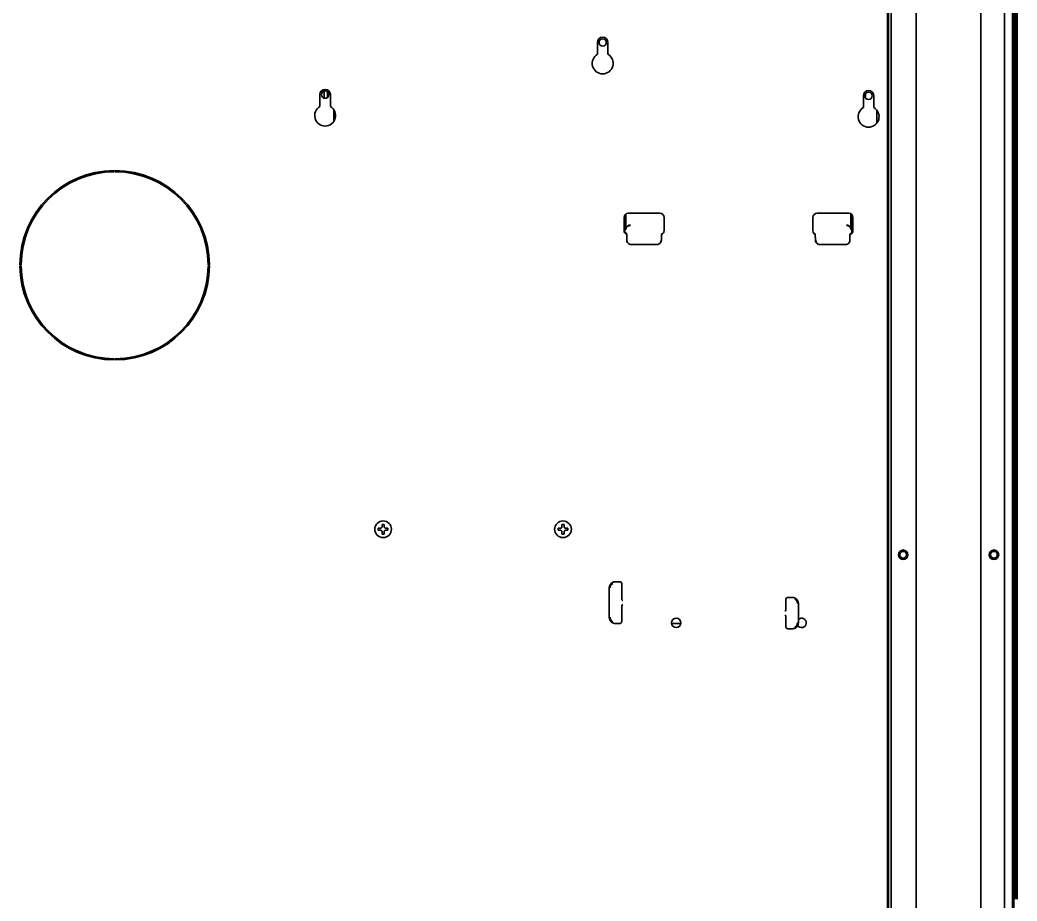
# Model space of a CAD drawing. Header units: inches. Extents: x 786 to 5755, y -850 to 3635.
# Drawn here: x 3780.4 to 4257.2, y 2809 to 3230.2 of the extents above; entities that cross this region are included whole.
import ezdxf

# ---------------------------------------------------------------- set-up
doc = ezdxf.new("R2010")
doc.units = ezdxf.units.IN
doc.layers.add('1', color=7, linetype='Continuous', true_color=0xffffff)

msp = doc.modelspace()

# ---------------------------------------------------------------- linework, layer by layer
at = {"layer": '1', "color": 7, "linetype": 'Continuous', "lineweight": 35}
for p, q in [((4255.74, 3463.9), (4255.74, 2485.05)), ((4256.44, 2809.87), (4256.44, 3463.85)), ((4257.24, 2809.87), (4257.24, 3463.85)), ((4195.32, 3372.55), (4195.32, 2576.55)), ((4209.04, 2576.55), (4209.04, 3372.55)), ((4239.94, 2576.55), (4239.94, 3372.55)), ((4251.16, 3372.55), (4251.16, 2576.55)), ((4255.11, 2576.55), (4255.11, 3372.55)), ((4195.77, 3370.55), (4195.77, 2578.55)), ((4196.97, 3370.55), (4196.97, 2578.55)), ((4056.59, 3213.78), (4056.59, 3219.45)), ((4061.59, 3219.45), (4061.59, 3213.78)), ((3925.89, 3192.83), (3925.89, 3196.19)), ((3927.54, 3195.82), (3927.54, 3193.2)), ((4184.74, 3194.85), (4184.74, 3193.05)), ((3923.88, 3188.84), (3923.88, 3194.51)), ((3928.88, 3194.51), (3928.88, 3188.84)), ((4183.74, 3188.28), (4183.74, 3193.95)), ((4188.74, 3193.95), (4188.74, 3188.28)), ((3930.46, 3187.41), (3930.46, 3181.62)), ((4190.23, 3186.97), (4190.23, 3180.94)), ((3825.49, 3158.25), (3825.49, 3157.65)), ((3825.99, 3158.25), (3825.99, 3157.65)), ((4070.15, 3129.97), (4070.15, 3137.41)), ((4071.34, 3137.8), (4086.44, 3137.8)), ((4161.64, 3137.8), (4176.74, 3137.8)), ((4177.83, 3137.48), (4177.83, 3129.97)), ((4069.34, 3129.5), (4069.34, 3135.8)), ((4069.75, 3137.01), (4069.75, 3128.78)), ((4088.44, 3135.8), (4088.44, 3129.5)), ((4159.64, 3129.5), (4159.64, 3135.8)), ((4178.23, 3128.78), (4178.23, 3137.13)), ((4178.74, 3135.8), (4178.74, 3129.5)), ((4069.75, 3128.78), (4070.62, 3127.9)), ((4087.77, 3128.01), (4087.25, 3127.9)), ((4160.73, 3127.9), (4160.34, 3127.98)), ((4178.23, 3128.78), (4177.36, 3127.9)), ((4070.63, 3127.4), (4070.63, 3126.42)), ((4070.63, 3125.53), (4070.64, 3124.94)), ((4070.85, 3124.02), (4070.87, 3123.99)), ((4085.77, 3123.02), (4085.82, 3123.04)), ((4087.17, 3124.94), (4087.19, 3125.53)), ((4087.21, 3127.4), (4087.21, 3126.42)), ((4160.77, 3126.42), (4160.77, 3127.4)), ((4160.79, 3125.53), (4160.81, 3124.94)), ((4162.16, 3123.04), (4162.21, 3123.02)), ((4177.11, 3123.99), (4177.12, 3124.02)), ((4177.34, 3124.94), (4177.35, 3125.53)), ((4177.35, 3126.42), (4177.35, 3127.4)), ((4072.66, 3122.88), (4085.02, 3122.88)), ((4162.96, 3122.88), (4175.32, 3122.88)), ((3780.44, 3113.2), (3781.04, 3113.2)), ((3780.44, 3112.7), (3781.04, 3112.7)), ((3871.04, 3113.2), (3870.44, 3113.2)), ((3871.04, 3112.7), (3870.44, 3112.7)), ((3825.49, 3067.65), (3825.49, 3068.25)), ((3825.99, 3067.65), (3825.99, 3068.25)), ((3951.81, 2986.7), (3951.81, 2987.2)), ((3951.81, 2986.2), (3951.81, 2986.7)), ((3956.41, 2987.2), (3956.41, 2986.7)), ((3956.41, 2986.7), (3956.41, 2986.2)), ((4037.81, 2986.7), (4037.81, 2987.2)), ((4037.81, 2986.2), (4037.81, 2986.7)), ((4042.41, 2987.2), (4042.41, 2986.7)), ((4042.41, 2986.7), (4042.41, 2986.2)), ((4065.74, 2961.64), (4065.24, 2961.64)), ((4065.74, 2961.64), (4067.24, 2961.64)), ((4062.24, 2944.64), (4062.24, 2958.64)), ((4068.24, 2960.64), (4068.24, 2953.14)), ((4146.67, 2947.99), (4146.67, 2953.14)), ((4147.67, 2954.14), (4149.17, 2954.14)), ((4149.67, 2954.14), (4149.17, 2954.14)), ((4068.24, 2950.14), (4068.24, 2942.64)), ((4152.67, 2951.14), (4152.67, 2942.14)), ((4146.67, 2940.14), (4146.67, 2945.29)), ((4065.24, 2941.64), (4065.74, 2941.64)), ((4067.24, 2941.64), (4065.74, 2941.64)), ((4092.01, 2941.64), (4096.47, 2941.64)), ((4149.17, 2939.14), (4147.67, 2939.14)), ((4149.17, 2939.14), (4149.67, 2939.14))]:
    msp.add_line(p, q, dxfattribs=at)
for centre, radius in [((4059.09, 3219.45), 1.75), ((3926.38, 3194.51), 1.75), ((4186.24, 3193.95), 1.75), ((3954.11, 2986.7), 4), ((4040.11, 2986.7), 4), ((4202.78, 2974.55), 2.25), ((4202.78, 2974.55), 1.6), ((4246.2, 2974.55), 2.25), ((4246.2, 2974.55), 1.6), ((4094.24, 2941.95), 2.25)]:
    msp.add_circle(centre, radius, dxfattribs=at)
for centre, radius, start, end in [((4059.09, 3219.45), 2.5, 0, 180), ((4059.09, 3209.45), 5, 120, 60), ((3926.38, 3194.51), 2.5, 0, 180), ((4186.24, 3193.95), 2.5, 0, 180), ((3926.38, 3184.51), 5, 120, 60), ((4186.24, 3183.95), 5, 120, 60), ((3825.74, 3112.95), 45.3, 90.3183, 179.6817), ((3825.74, 3112.95), 44.7, 90.3183, 179.6817), ((3825.74, 3112.95), 45.3, 0.3183, 89.6817), ((3825.74, 3112.95), 44.7, 0.3183, 89.6817), ((4071.34, 3135.8), 2, 90, 180), ((4086.44, 3135.8), 2, 0, 90), ((4161.64, 3135.8), 2, 90, 180), ((4176.74, 3135.8), 2, 0, 90), ((4071.34, 3129.5), 2, 180, 249.0863), ((4086.44, 3129.5), 2, 292.7967, 0), ((4161.64, 3129.5), 2, 180, 243.9689), ((4176.74, 3129.5), 2, 287.8664, 0), ((3825.74, 3112.95), 45.3, 180.3183, 269.6817), ((3825.74, 3112.95), 44.7, 180.3183, 269.6817), ((3825.74, 3112.95), 44.7, 270.3183, 359.6817), ((3825.74, 3112.95), 45.3, 270.3183, 359.6817), ((4065.24, 2958.64), 3, 118.4197, 180), ((4067.24, 2960.64), 1, 0, 90), ((4065.15, 2958.64), 2.5, 118.4197, 180), ((4068.74, 2953.14), 0.5, 180, 232.4484), ((4068.74, 2953.14), 0.5, 232.4484, 270), ((4147.67, 2953.14), 1, 90, 180), ((4149.76, 2951.14), 2.5, 0, 61.5803), ((4149.67, 2951.14), 3, 0, 61.5803), ((4068.74, 2950.14), 0.5, 127.5516, 180), ((4068.74, 2950.14), 0.5, 90, 127.5516), ((4146.17, 2948.14), 0.5, 270, 0), ((4065.24, 2944.64), 3, 180, 241.5803), ((4065.15, 2944.64), 2.5, 180, 241.5803), ((4067.24, 2942.64), 1, 270, 0), ((4146.17, 2945.14), 0.5, 0, 90), ((4149.76, 2942.14), 2.5, 298.4197, 0), ((4149.67, 2942.14), 3, 298.4197, 0), ((4154.24, 2941.95), 2.25, 212.085, 134.1675), ((4147.67, 2940.14), 1, 180, 270)]:
    msp.add_arc(centre, radius, start, end, dxfattribs=at)
for centre, major_axis, ratio, start_param, end_param in [((4070.62, 3127.4), (0, -0.5), 0.017455, 1.570796, 3.124139), ((4087.25, 3127.4), (0, -0.5), 0.087489, 3.159046, 4.712389), ((4160.73, 3127.4), (0, -0.5), 0.087489, 1.570796, 3.124139), ((4177.36, 3127.4), (0, -0.5), 0.017455, 3.159046, 4.712389), ((4070.66, 3126.42), (0, -2), 0.017455, 4.712389, 5.168912), ((4072.64, 3124.93), (0.49, -1.98), 0.980177, 4.473906, 4.937741), ((4072.66, 3124.88), (0.89, -1.79), 0.999619, 4.248559, 5.819964), ((4085.03, 3124.88), (-1.86, -0.74), 0.997787, 1.189503, 2.763341), ((4085.16, 3124.93), (-1.25, -1.65), 0.952765, 1.007301, 2.199828), ((4087.03, 3126.42), (0, -2), 0.087489, 1.114274, 1.570796), ((4160.95, 3126.42), (0, -2), 0.087489, 4.712389, 5.168912), ((4162.82, 3124.93), (1.25, -1.65), 0.952765, 4.083357, 5.275884), ((4162.95, 3124.88), (1.86, -0.74), 0.997787, 3.519844, 5.093682), ((4175.32, 3124.88), (-0.89, -1.79), 0.999619, 0.463221, 2.034627), ((4175.34, 3124.93), (-0.49, -1.98), 0.980177, 1.345444, 1.809279), ((4177.32, 3126.42), (0, -2), 0.017455, 1.114274, 1.570796)]:
    msp.add_ellipse(centre, major_axis=major_axis, ratio=ratio, start_param=start_param, end_param=end_param, dxfattribs=at)
for points, knots in [([(4070.15, 3129.97), (4070.15, 3129.97), (4070.15, 3129.98), (4070.15, 3129.98), (4070.15, 3130), (4070.16, 3130.02), (4070.16, 3130.08), (4070.16, 3130.12), (4070.17, 3130.22), (4070.19, 3130.34), (4070.23, 3130.49), (4070.25, 3130.58), (4070.27, 3130.64), (4070.28, 3130.67), (4070.34, 3130.82), (4070.39, 3130.94), (4070.52, 3131.17), (4070.6, 3131.28), (4070.73, 3131.43), (4070.77, 3131.48), (4070.85, 3131.56), (4070.87, 3131.58), (4070.93, 3131.63), (4070.96, 3131.65), (4071.04, 3131.72), (4071.1, 3131.76), (4071.22, 3131.85), (4071.29, 3131.88), (4071.43, 3131.96), (4071.5, 3131.99), (4071.59, 3132.02), (4071.61, 3132.03), (4071.65, 3132.04), (4071.71, 3132.06), (4071.77, 3132.08), (4071.89, 3132.11), (4071.98, 3132.13), (4072.15, 3132.15), (4072.24, 3132.15), (4072.33, 3132.15)], [0, 0, 0, 0, 0.003906, 0.003906, 0.007813, 0.015625, 0.03125, 0.0625, 0.0625, 0.125, 0.1875, 0.21875, 0.21875, 0.25, 0.25, 0.375, 0.375, 0.5, 0.5, 0.5625, 0.5625, 0.59375, 0.59375, 0.625, 0.625, 0.6875, 0.6875, 0.75, 0.75, 0.8125, 0.8125, 0.828125, 0.828125, 0.84375, 0.875, 0.875, 0.9375, 0.9375, 1, 1, 1, 1]), ([(4072.22, 3131.9), (4072.13, 3131.9), (4072.04, 3131.9), (4071.88, 3131.88), (4071.79, 3131.87), (4071.68, 3131.84), (4071.62, 3131.82), (4071.57, 3131.8), (4071.53, 3131.79), (4071.51, 3131.79), (4071.42, 3131.75), (4071.35, 3131.72), (4071.22, 3131.66), (4071.16, 3131.63), (4071.04, 3131.55), (4070.99, 3131.52), (4070.91, 3131.46), (4070.88, 3131.43), (4070.83, 3131.39), (4070.81, 3131.37), (4070.74, 3131.3), (4070.69, 3131.26), (4070.57, 3131.12), (4070.5, 3131.02), (4070.38, 3130.82), (4070.33, 3130.72), (4070.28, 3130.59), (4070.27, 3130.56), (4070.25, 3130.51), (4070.22, 3130.43), (4070.19, 3130.29), (4070.17, 3130.19), (4070.16, 3130.1), (4070.16, 3130.06), (4070.16, 3130.02), (4070.15, 3130), (4070.15, 3129.98), (4070.15, 3129.97)], [0, 0, 0, 0, 0.0625, 0.0625, 0.125, 0.125, 0.15625, 0.171875, 0.171875, 0.1875, 0.1875, 0.25, 0.25, 0.3125, 0.3125, 0.375, 0.375, 0.40625, 0.40625, 0.4375, 0.4375, 0.5, 0.5, 0.625, 0.625, 0.75, 0.75, 0.78125, 0.78125, 0.8125, 0.875, 0.9375, 0.9375, 0.96875, 0.984375, 0.984375, 1, 1, 1, 1]), ([(4175.65, 3132.15), (4175.74, 3132.15), (4175.83, 3132.15), (4176, 3132.13), (4176.09, 3132.11), (4176.21, 3132.08), (4176.27, 3132.06), (4176.33, 3132.04), (4176.37, 3132.03), (4176.39, 3132.02), (4176.48, 3131.99), (4176.55, 3131.96), (4176.69, 3131.88), (4176.76, 3131.85), (4176.88, 3131.76), (4176.94, 3131.72), (4177.02, 3131.65), (4177.05, 3131.63), (4177.1, 3131.58), (4177.13, 3131.56), (4177.21, 3131.48), (4177.25, 3131.43), (4177.38, 3131.28), (4177.46, 3131.17), (4177.59, 3130.94), (4177.64, 3130.82), (4177.7, 3130.67), (4177.71, 3130.64), (4177.73, 3130.58), (4177.75, 3130.49), (4177.79, 3130.34), (4177.81, 3130.22), (4177.82, 3130.12), (4177.82, 3130.08), (4177.82, 3130.02), (4177.83, 3130), (4177.83, 3129.98), (4177.83, 3129.98), (4177.83, 3129.97), (4177.83, 3129.97)], [0, 0, 0, 0, 0.0625, 0.0625, 0.125, 0.125, 0.15625, 0.171875, 0.171875, 0.1875, 0.1875, 0.25, 0.25, 0.3125, 0.3125, 0.375, 0.375, 0.40625, 0.40625, 0.4375, 0.4375, 0.5, 0.5, 0.625, 0.625, 0.75, 0.75, 0.78125, 0.78125, 0.8125, 0.875, 0.9375, 0.9375, 0.96875, 0.984375, 0.992188, 0.996094, 0.996094, 1, 1, 1, 1]), ([(4177.83, 3129.97), (4177.83, 3129.98), (4177.83, 3130), (4177.82, 3130.02), (4177.82, 3130.06), (4177.82, 3130.1), (4177.81, 3130.19), (4177.79, 3130.29), (4177.76, 3130.43), (4177.73, 3130.51), (4177.71, 3130.56), (4177.7, 3130.59), (4177.65, 3130.72), (4177.6, 3130.82), (4177.48, 3131.02), (4177.41, 3131.12), (4177.29, 3131.26), (4177.24, 3131.3), (4177.17, 3131.37), (4177.15, 3131.39), (4177.1, 3131.43), (4177.07, 3131.46), (4176.99, 3131.52), (4176.94, 3131.55), (4176.82, 3131.63), (4176.76, 3131.66), (4176.63, 3131.72), (4176.56, 3131.75), (4176.47, 3131.79), (4176.45, 3131.79), (4176.41, 3131.8), (4176.36, 3131.82), (4176.3, 3131.84), (4176.18, 3131.87), (4176.1, 3131.88), (4175.94, 3131.9), (4175.85, 3131.9), (4175.76, 3131.9)], [0, 0, 0, 0, 0.015625, 0.015625, 0.03125, 0.0625, 0.0625, 0.125, 0.1875, 0.21875, 0.21875, 0.25, 0.25, 0.375, 0.375, 0.5, 0.5, 0.5625, 0.5625, 0.59375, 0.59375, 0.625, 0.625, 0.6875, 0.6875, 0.75, 0.75, 0.8125, 0.8125, 0.828125, 0.828125, 0.84375, 0.875, 0.875, 0.9375, 0.9375, 1, 1, 1, 1]), ([(3951.81, 2987.2), (3952.02, 2987.2), (3952.23, 2987.2), (3952.55, 2987.2), (3952.66, 2987.2), (3952.89, 2987.2), (3953, 2987.2), (3953.11, 2987.2)], [0, 0, 0, 0, 0.5, 0.5, 0.75, 0.75, 1, 1, 1, 1]), ([(3953.61, 2984.4), (3953.61, 2984.6), (3953.61, 2984.81), (3953.61, 2985.14), (3953.61, 2985.25), (3953.61, 2985.47), (3953.61, 2985.58), (3953.61, 2985.7)], [0, 0, 0, 0, 0.5, 0.5, 0.75, 0.75, 1, 1, 1, 1]), ([(3954.61, 2989), (3954.61, 2988.8), (3954.61, 2988.59), (3954.61, 2988.26), (3954.61, 2988.15), (3954.61, 2987.93), (3954.61, 2987.81), (3954.61, 2987.7)], [0, 0, 0, 0, 0.5, 0.5, 0.75, 0.75, 1, 1, 1, 1]), ([(3956.41, 2986.2), (3956.21, 2986.2), (3956, 2986.2), (3955.68, 2986.2), (3955.57, 2986.2), (3955.34, 2986.2), (3955.23, 2986.2), (3955.11, 2986.2)], [0, 0, 0, 0, 0.5, 0.5, 0.75, 0.75, 1, 1, 1, 1]), ([(4037.81, 2987.2), (4038.02, 2987.2), (4038.23, 2987.2), (4038.55, 2987.2), (4038.66, 2987.2), (4038.89, 2987.2), (4039, 2987.2), (4039.11, 2987.2)], [0, 0, 0, 0, 0.5, 0.5, 0.75, 0.75, 1, 1, 1, 1]), ([(4039.61, 2984.4), (4039.61, 2984.6), (4039.61, 2984.81), (4039.61, 2985.14), (4039.61, 2985.25), (4039.61, 2985.47), (4039.61, 2985.58), (4039.61, 2985.7)], [0, 0, 0, 0, 0.5, 0.5, 0.75, 0.75, 1, 1, 1, 1]), ([(4040.61, 2989), (4040.61, 2988.8), (4040.61, 2988.59), (4040.61, 2988.26), (4040.61, 2988.15), (4040.61, 2987.93), (4040.61, 2987.81), (4040.61, 2987.7)], [0, 0, 0, 0, 0.5, 0.5, 0.75, 0.75, 1, 1, 1, 1]), ([(4042.41, 2986.2), (4042.21, 2986.2), (4042, 2986.2), (4041.68, 2986.2), (4041.57, 2986.2), (4041.34, 2986.2), (4041.23, 2986.2), (4041.11, 2986.2)], [0, 0, 0, 0, 0.5, 0.5, 0.75, 0.75, 1, 1, 1, 1]), ([(4063.81, 2961.28), (4063.87, 2961.31), (4063.93, 2961.34), (4064.04, 2961.39), (4064.1, 2961.42), (4064.19, 2961.45), (4064.22, 2961.46), (4064.28, 2961.48), (4064.36, 2961.51), (4064.45, 2961.54), (4064.63, 2961.58), (4064.75, 2961.6), (4064.9, 2961.62), (4064.93, 2961.63), (4065, 2961.63), (4065.03, 2961.63), (4065.09, 2961.64), (4065.12, 2961.64), (4065.18, 2961.64), (4065.21, 2961.64), (4065.24, 2961.64)], [0, 0, 0, 0, 0.125, 0.125, 0.25, 0.25, 0.3125, 0.3125, 0.375, 0.5, 0.5, 0.75, 0.75, 0.8125, 0.8125, 0.875, 0.875, 0.9375, 0.9375, 1, 1, 1, 1]), ([(4149.67, 2954.14), (4149.7, 2954.14), (4149.73, 2954.14), (4149.79, 2954.14), (4149.82, 2954.14), (4149.92, 2954.13), (4149.98, 2954.13), (4150.16, 2954.1), (4150.28, 2954.08), (4150.46, 2954.04), (4150.52, 2954.02), (4150.61, 2953.99), (4150.64, 2953.98), (4150.7, 2953.96), (4150.72, 2953.95), (4150.81, 2953.92), (4150.87, 2953.89), (4150.99, 2953.84), (4151.04, 2953.81), (4151.1, 2953.78)], [0, 0, 0, 0, 0.0625, 0.0625, 0.125, 0.125, 0.25, 0.25, 0.5, 0.5, 0.625, 0.625, 0.6875, 0.6875, 0.75, 0.75, 0.875, 0.875, 1, 1, 1, 1]), ([(4065.24, 2941.64), (4065.21, 2941.64), (4065.18, 2941.64), (4065.12, 2941.64), (4065.09, 2941.64), (4065, 2941.65), (4064.94, 2941.66), (4064.75, 2941.68), (4064.63, 2941.7), (4064.46, 2941.74), (4064.37, 2941.77), (4064.28, 2941.8), (4064.22, 2941.82), (4064.19, 2941.83), (4064.1, 2941.86), (4064.04, 2941.89), (4063.93, 2941.94), (4063.87, 2941.97), (4063.81, 2942)], [0, 0, 0, 0, 0.0625, 0.0625, 0.125, 0.125, 0.25, 0.25, 0.5, 0.5, 0.625, 0.6875, 0.6875, 0.75, 0.75, 0.875, 0.875, 1, 1, 1, 1]), ([(4151.1, 2939.5), (4151.04, 2939.47), (4150.99, 2939.44), (4150.87, 2939.39), (4150.81, 2939.37), (4150.73, 2939.33), (4150.7, 2939.32), (4150.64, 2939.3), (4150.61, 2939.29), (4150.52, 2939.26), (4150.46, 2939.24), (4150.28, 2939.2), (4150.16, 2939.18), (4149.98, 2939.16), (4149.92, 2939.15), (4149.82, 2939.14), (4149.78, 2939.14), (4149.73, 2939.14), (4149.7, 2939.14), (4149.69, 2939.14), (4149.67, 2939.14)], [0, 0, 0, 0, 0.125, 0.125, 0.25, 0.25, 0.3125, 0.3125, 0.375, 0.375, 0.5, 0.5, 0.75, 0.75, 0.875, 0.875, 0.9375, 0.96875, 0.96875, 1, 1, 1, 1])]:
    msp.add_open_spline(points, degree=3, knots=knots, dxfattribs=at)
for points, degree in [([(3781.48, 3116.62), (3780.87, 3116.46)], 1), ([(3788.65, 3087.48), (3789.27, 3087.65)], 1), ([(3953.11, 2986.2), (3953.06, 2986.2), (3952.95, 2986.2), (3952.79, 2986.2), (3952.63, 2986.2), (3952.48, 2986.2), (3952.32, 2986.2), (3952.17, 2986.2), (3952, 2986.2), (3951.88, 2986.2), (3951.81, 2986.2)], 3), ([(3953.11, 2987.2), (3953.14, 2987.22), (3953.19, 2987.27), (3953.26, 2987.34), (3953.33, 2987.41), (3953.4, 2987.48), (3953.47, 2987.56), (3953.54, 2987.63), (3953.59, 2987.67), (3953.61, 2987.7)], 3), ([(3953.61, 2985.7), (3953.59, 2985.72), (3953.54, 2985.78), (3953.46, 2985.85), (3953.39, 2985.92), (3953.32, 2985.99), (3953.25, 2986.06), (3953.18, 2986.13), (3953.14, 2986.18), (3953.11, 2986.2)], 3), ([(3953.61, 2987.7), (3953.61, 2987.75), (3953.61, 2987.86), (3953.61, 2988.02), (3953.61, 2988.18), (3953.61, 2988.34), (3953.61, 2988.49), (3953.61, 2988.65), (3953.61, 2988.81), (3953.61, 2988.93), (3953.61, 2989)], 3), ([(3953.61, 2989), (3953.78, 2989), (3954.11, 2989), (3954.45, 2989), (3954.61, 2989)], 3), ([(3954.61, 2987.7), (3954.64, 2987.67), (3954.69, 2987.62), (3954.77, 2987.55), (3954.84, 2987.48), (3954.91, 2987.41), (3954.98, 2987.34), (3955.05, 2987.27), (3955.09, 2987.22), (3955.11, 2987.2)], 3), ([(3955.11, 2986.2), (3955.09, 2986.17), (3955.04, 2986.13), (3954.97, 2986.06), (3954.9, 2985.98), (3954.83, 2985.91), (3954.76, 2985.84), (3954.69, 2985.77), (3954.64, 2985.72), (3954.61, 2985.7)], 3), ([(3954.61, 2985.7), (3954.61, 2985.64), (3954.61, 2985.54), (3954.61, 2985.37), (3954.61, 2985.22), (3954.61, 2985.06), (3954.61, 2984.91), (3954.61, 2984.75), (3954.61, 2984.59), (3954.61, 2984.46), (3954.61, 2984.4)], 3), ([(3955.11, 2987.2), (3955.17, 2987.2), (3955.28, 2987.2), (3955.44, 2987.2), (3955.6, 2987.2), (3955.75, 2987.2), (3955.9, 2987.2), (3956.06, 2987.2), (3956.23, 2987.2), (3956.35, 2987.2), (3956.41, 2987.2)], 3), ([(4039.11, 2986.2), (4039.06, 2986.2), (4038.95, 2986.2), (4038.79, 2986.2), (4038.63, 2986.2), (4038.48, 2986.2), (4038.32, 2986.2), (4038.17, 2986.2), (4038, 2986.2), (4037.88, 2986.2), (4037.81, 2986.2)], 3), ([(4039.11, 2987.2), (4039.14, 2987.22), (4039.19, 2987.27), (4039.26, 2987.34), (4039.33, 2987.41), (4039.4, 2987.48), (4039.47, 2987.56), (4039.54, 2987.63), (4039.59, 2987.67), (4039.61, 2987.7)], 3), ([(4039.61, 2985.7), (4039.59, 2985.72), (4039.54, 2985.78), (4039.46, 2985.85), (4039.39, 2985.92), (4039.32, 2985.99), (4039.25, 2986.06), (4039.18, 2986.13), (4039.14, 2986.18), (4039.11, 2986.2)], 3), ([(4039.61, 2987.7), (4039.61, 2987.75), (4039.61, 2987.86), (4039.61, 2988.02), (4039.61, 2988.18), (4039.61, 2988.34), (4039.61, 2988.49), (4039.61, 2988.65), (4039.61, 2988.81), (4039.61, 2988.93), (4039.61, 2989)], 3), ([(4039.61, 2989), (4039.78, 2989), (4040.11, 2989), (4040.45, 2989), (4040.61, 2989)], 3), ([(4040.61, 2987.7), (4040.64, 2987.67), (4040.69, 2987.62), (4040.77, 2987.55), (4040.84, 2987.48), (4040.91, 2987.41), (4040.98, 2987.34), (4041.05, 2987.27), (4041.09, 2987.22), (4041.11, 2987.2)], 3), ([(4041.11, 2986.2), (4041.09, 2986.17), (4041.04, 2986.13), (4040.97, 2986.06), (4040.9, 2985.98), (4040.83, 2985.91), (4040.76, 2985.84), (4040.69, 2985.77), (4040.64, 2985.72), (4040.61, 2985.7)], 3), ([(4040.61, 2985.7), (4040.61, 2985.64), (4040.61, 2985.54), (4040.61, 2985.37), (4040.61, 2985.22), (4040.61, 2985.06), (4040.61, 2984.91), (4040.61, 2984.75), (4040.61, 2984.59), (4040.61, 2984.46), (4040.61, 2984.4)], 3), ([(4041.11, 2987.2), (4041.17, 2987.2), (4041.28, 2987.2), (4041.44, 2987.2), (4041.6, 2987.2), (4041.75, 2987.2), (4041.9, 2987.2), (4042.06, 2987.2), (4042.23, 2987.2), (4042.35, 2987.2), (4042.41, 2987.2)], 3), ([(3954.61, 2984.4), (3954.45, 2984.4), (3954.11, 2984.4), (3953.78, 2984.4), (3953.61, 2984.4)], 3), ([(4040.61, 2984.4), (4040.45, 2984.4), (4040.11, 2984.4), (4039.78, 2984.4), (4039.61, 2984.4)], 3)]:
    msp.add_open_spline(points, degree=degree, dxfattribs=at)

doc.saveas('drawing.dxf')
